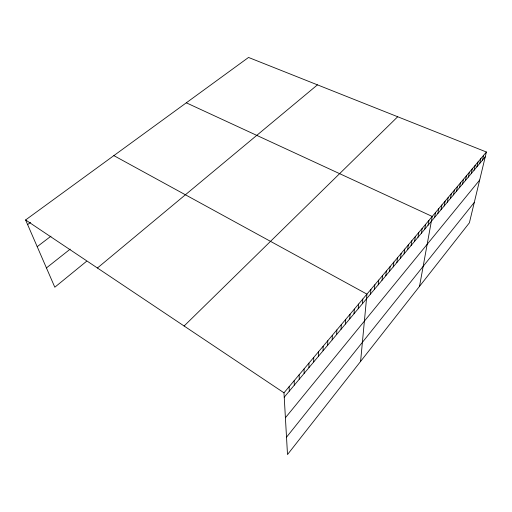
<?xml version="1.0" encoding="UTF-8"?>
<svg xmlns="http://www.w3.org/2000/svg" width="512" height="512" viewBox="0 0 512 512"><rect width="100%" height="100%" fill="white"/><g stroke="black" fill="none" stroke-linecap="round" stroke-linejoin="round"><path stroke-width="0.77" d="M313.715 361.946L313.734 357.427M318.413 356.326L318.47 351.789M323.059 350.778L323.155 346.221M327.642 345.293L327.776 340.717M332.166 339.878L332.346 335.283M336.64 334.534L336.851 329.92M341.062 329.248L341.306 324.621M345.427 324.032L345.709 319.386M349.741 318.874L350.061 314.214M354.003 313.773L354.355 309.101M358.214 308.736L358.598 304.051M362.381 303.763L362.797 299.059M360.589 361.434L366.938 294.131L113.856 155.622M370.445 294.118L370.918 289.395M374.349 289.453L374.848 284.717M378.208 284.838L378.739 280.096M382.022 280.275L382.579 275.52M385.798 275.757L386.387 270.995M389.536 271.296L390.144 266.522M393.229 266.88L393.862 262.099M396.883 262.509L397.542 257.722M400.493 258.189L401.178 253.395M404.07 253.914L404.781 249.114M407.61 249.683L408.339 244.877M411.11 245.504L411.866 240.685M414.573 241.363L415.347 236.538M417.997 237.261L418.797 232.435M421.389 233.21L422.208 228.378M424.742 229.197L425.587 224.358M428.064 225.229L428.928 220.384M419.526 286.342L432.23 216.454L186.304 102.81M434.605 217.408L435.507 212.557M437.824 213.555L438.746 208.704M441.011 209.747L441.952 204.89M444.166 205.971L445.126 201.114M447.296 202.24L448.269 197.376M450.387 198.541L451.373 193.677M453.446 194.88L454.458 190.016M456.48 191.251L457.504 186.387M459.482 187.667L460.518 182.797M462.458 184.109L463.507 179.245M465.402 180.589L466.47 175.725M468.314 177.107L469.402 172.237M471.2 173.651L472.301 168.787M474.061 170.234L475.174 165.363M476.896 166.848L478.022 161.978M479.699 163.494L480.845 158.624M482.477 160.173L483.635 155.302M486.4 152.013L469.395 222.803L287.507 454.547L283.981 392.819L486.4 152.013L248.531 57.453L25.6 219.949L54.81 287.219L86.509 261.338M286.515 437.197L474.291 202.419M285.408 417.766L479.667 180.051M284.23 397.197L485.229 156.877M184.102 325.997L397.702 116.755M97.421 268.006L317.459 84.851M46.432 267.923L70.202 249.126M37.203 246.675L50.989 236.16M27.616 224.595L30.554 222.438M25.6 219.949L283.981 392.819M289.101 386.733L289.306 391.13M294.157 380.717L294.31 385.146M299.142 374.784L299.258 379.232M304.07 368.922L304.134 373.395M308.928 363.136L308.954 367.635"/></g></svg>
